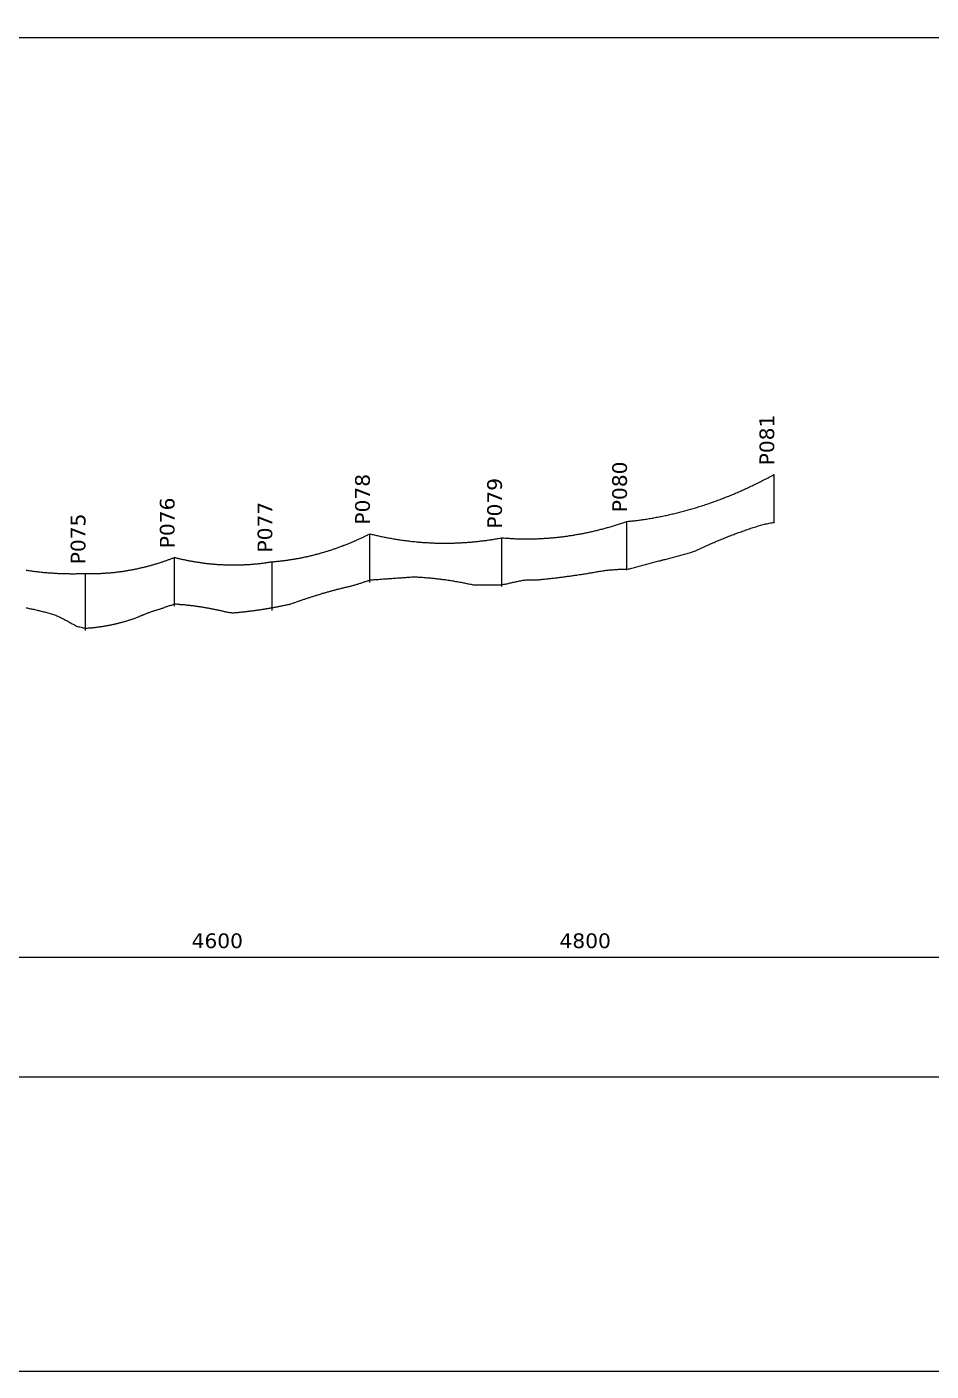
# Paper-space layout 'LP-09' of a CAD drawing. Header units: metres, sheet in millimetres. Extents: x 10 to 410, y 10 to 287.
# Drawn here: x 146.7 to 245, y 10 to 156.2 of the extents above; entities that cross this region are included whole.
import ezdxf

# ---------------------------------------------------------------- set-up
doc = ezdxf.new("R2010")
doc.units = ezdxf.units.M
for name, color, linetype, lineweight, true_color in [('CABLE', 7, 'Continuous', 18, 0x087f8c), ('GRILLA', 7, 'Continuous', 13, 0xd2dce3), ('MARCO', 7, 'Continuous', 13, 0x163b55), ('POSTES', 7, 'Continuous', 13, 0x244c65), ('TERRENO', 7, 'Continuous', 13, 0x777777), ('TEXTO', 7, 'Continuous', 13, 0x163b55)]:
    doc.layers.add(name, color=color, linetype=linetype, lineweight=lineweight, true_color=true_color)
doc.styles.add('LP-TEXTO', font='DejaVuSans.ttf')

psp = doc.layouts.new('LP-09')

# ---------------------------------------------------------------- linework, layer by layer
at = {"layer": 'CABLE'}
for points in [[(211.97, 102.4), (212.11, 102.41), (212.24, 102.42), (212.38, 102.44), (212.51, 102.45), (212.64, 102.47), (212.78, 102.48), (212.91, 102.5), (213.04, 102.51), (213.18, 102.53), (213.31, 102.55), (213.44, 102.57), (213.58, 102.58), (213.71, 102.6), (213.84, 102.62), (213.98, 102.64), (214.11, 102.66), (214.24, 102.68), (214.38, 102.71), (214.51, 102.73), (214.64, 102.75), (214.78, 102.77), (214.91, 102.8), (215.04, 102.82), (215.18, 102.85), (215.31, 102.87), (215.44, 102.9), (215.58, 102.92), (215.71, 102.95), (215.84, 102.97), (215.98, 103), (216.11, 103.03), (216.24, 103.06), (216.38, 103.09), (216.51, 103.12), (216.64, 103.15), (216.78, 103.18), (216.91, 103.21), (217.04, 103.24), (217.18, 103.27), (217.31, 103.3), (217.44, 103.34), (217.58, 103.37), (217.71, 103.4), (217.84, 103.44), (217.98, 103.47), (218.11, 103.51), (218.24, 103.54), (218.38, 103.58), (218.51, 103.62), (218.64, 103.65), (218.78, 103.69), (218.91, 103.73), (219.04, 103.77), (219.18, 103.81), (219.31, 103.85), (219.44, 103.89), (219.58, 103.93), (219.71, 103.97), (219.84, 104.01), (219.98, 104.05), (220.11, 104.1), (220.24, 104.14), (220.38, 104.18), (220.51, 104.23), (220.64, 104.27), (220.78, 104.32), (220.91, 104.36), (221.04, 104.41), (221.18, 104.46), (221.31, 104.5), (221.44, 104.55), (221.58, 104.6), (221.71, 104.65), (221.84, 104.7), (221.98, 104.75), (222.11, 104.8), (222.24, 104.85), (222.38, 104.9), (222.51, 104.95), (222.64, 105), (222.78, 105.06), (222.91, 105.11), (223.04, 105.16), (223.18, 105.22), (223.31, 105.27), (223.44, 105.33), (223.58, 105.38), (223.71, 105.44), (223.84, 105.5), (223.98, 105.55), (224.11, 105.61), (224.24, 105.67), (224.38, 105.73), (224.51, 105.79), (224.64, 105.85), (224.78, 105.91), (224.91, 105.97), (225.04, 106.03), (225.18, 106.09), (225.31, 106.15), (225.44, 106.22), (225.58, 106.28), (225.71, 106.34), (225.84, 106.41), (225.98, 106.47), (226.11, 106.54), (226.24, 106.6), (226.38, 106.67), (226.51, 106.73), (226.64, 106.8), (226.78, 106.87), (226.91, 106.94), (227.04, 107.01), (227.18, 107.08), (227.31, 107.15), (227.44, 107.22), (227.58, 107.29), (227.71, 107.36), (227.84, 107.43), (227.98, 107.5)], [(198.38, 100.61), (198.49, 100.6), (198.6, 100.6), (198.72, 100.59), (198.83, 100.58), (198.94, 100.57), (199.06, 100.56), (199.17, 100.56), (199.28, 100.55), (199.4, 100.54), (199.51, 100.54), (199.62, 100.53), (199.74, 100.53), (199.85, 100.52), (199.96, 100.52), (200.08, 100.51), (200.19, 100.51), (200.3, 100.51), (200.42, 100.51), (200.53, 100.5), (200.64, 100.5), (200.76, 100.5), (200.87, 100.5), (200.98, 100.5), (201.1, 100.5), (201.21, 100.5), (201.32, 100.5), (201.44, 100.5), (201.55, 100.5), (201.66, 100.51), (201.78, 100.51), (201.89, 100.51), (202, 100.51), (202.12, 100.52), (202.23, 100.52), (202.34, 100.53), (202.46, 100.53), (202.57, 100.54), (202.68, 100.54), (202.8, 100.55), (202.91, 100.55), (203.02, 100.56), (203.14, 100.57), (203.25, 100.58), (203.36, 100.58), (203.48, 100.59), (203.59, 100.6), (203.7, 100.61), (203.82, 100.62), (203.93, 100.63), (204.04, 100.64), (204.16, 100.65), (204.27, 100.66), (204.38, 100.67), (204.5, 100.69), (204.61, 100.7), (204.72, 100.71), (204.84, 100.73), (204.95, 100.74), (205.06, 100.75), (205.18, 100.77), (205.29, 100.78), (205.4, 100.8), (205.52, 100.81), (205.63, 100.83), (205.74, 100.85), (205.86, 100.86), (205.97, 100.88), (206.08, 100.9), (206.2, 100.92), (206.31, 100.94), (206.42, 100.96), (206.54, 100.98), (206.65, 101), (206.76, 101.02), (206.88, 101.04), (206.99, 101.06), (207.1, 101.08), (207.22, 101.1), (207.33, 101.12), (207.44, 101.15), (207.56, 101.17), (207.67, 101.19), (207.78, 101.22), (207.9, 101.24), (208.01, 101.27), (208.12, 101.29), (208.24, 101.32), (208.35, 101.34), (208.46, 101.37), (208.58, 101.4), (208.69, 101.42), (208.8, 101.45), (208.92, 101.48), (209.03, 101.51), (209.14, 101.54), (209.26, 101.57), (209.37, 101.6), (209.48, 101.63), (209.6, 101.66), (209.71, 101.69), (209.82, 101.72), (209.94, 101.75), (210.05, 101.78), (210.16, 101.82), (210.28, 101.85), (210.39, 101.88), (210.5, 101.92), (210.62, 101.95), (210.73, 101.99), (210.84, 102.02), (210.96, 102.06), (211.07, 102.09), (211.18, 102.13), (211.3, 102.17), (211.41, 102.2), (211.52, 102.24), (211.64, 102.28), (211.75, 102.32), (211.86, 102.36), (211.97, 102.4)], [(173.41, 98.02), (173.5, 98.02), (173.58, 98.03), (173.67, 98.04), (173.76, 98.05), (173.85, 98.05), (173.94, 98.06), (174.03, 98.07), (174.12, 98.08), (174.2, 98.09), (174.29, 98.1), (174.38, 98.11), (174.47, 98.12), (174.56, 98.13), (174.65, 98.14), (174.73, 98.15), (174.82, 98.16), (174.91, 98.17), (175, 98.18), (175.09, 98.2), (175.18, 98.21), (175.27, 98.22), (175.35, 98.24), (175.44, 98.25), (175.53, 98.26), (175.62, 98.28), (175.71, 98.29), (175.8, 98.31), (175.88, 98.32), (175.97, 98.34), (176.06, 98.35), (176.15, 98.37), (176.24, 98.38), (176.33, 98.4), (176.42, 98.42), (176.5, 98.43), (176.59, 98.45), (176.68, 98.47), (176.77, 98.49), (176.86, 98.51), (176.95, 98.53), (177.03, 98.54), (177.12, 98.56), (177.21, 98.58), (177.3, 98.6), (177.39, 98.62), (177.48, 98.64), (177.57, 98.67), (177.65, 98.69), (177.74, 98.71), (177.83, 98.73), (177.92, 98.75), (178.01, 98.78), (178.1, 98.8), (178.18, 98.82), (178.27, 98.85), (178.36, 98.87), (178.45, 98.89), (178.54, 98.92), (178.63, 98.94), (178.72, 98.97), (178.8, 98.99), (178.89, 99.02), (178.98, 99.04), (179.07, 99.07), (179.16, 99.1), (179.25, 99.12), (179.33, 99.15), (179.42, 99.18), (179.51, 99.21), (179.6, 99.24), (179.69, 99.26), (179.78, 99.29), (179.87, 99.32), (179.95, 99.35), (180.04, 99.38), (180.13, 99.41), (180.22, 99.44), (180.31, 99.47), (180.4, 99.5), (180.48, 99.53), (180.57, 99.57), (180.66, 99.6), (180.75, 99.63), (180.84, 99.66), (180.93, 99.7), (181.02, 99.73), (181.1, 99.76), (181.19, 99.8), (181.28, 99.83), (181.37, 99.87), (181.46, 99.9), (181.55, 99.94), (181.63, 99.97), (181.72, 100.01), (181.81, 100.04), (181.9, 100.08), (181.99, 100.12), (182.08, 100.15), (182.17, 100.19), (182.25, 100.23), (182.34, 100.27), (182.43, 100.3), (182.52, 100.34), (182.61, 100.38), (182.7, 100.42), (182.78, 100.46), (182.87, 100.5), (182.96, 100.54), (183.05, 100.58), (183.14, 100.62), (183.23, 100.66), (183.32, 100.7), (183.4, 100.75), (183.49, 100.79), (183.58, 100.83), (183.67, 100.87), (183.76, 100.92), (183.85, 100.96), (183.93, 101), (184.02, 101.05)], [(184.02, 101.05), (184.14, 101.02), (184.26, 100.99), (184.38, 100.96), (184.5, 100.93), (184.62, 100.91), (184.74, 100.88), (184.86, 100.85), (184.98, 100.82), (185.1, 100.8), (185.22, 100.77), (185.34, 100.75), (185.46, 100.72), (185.58, 100.7), (185.7, 100.68), (185.82, 100.65), (185.94, 100.63), (186.06, 100.61), (186.18, 100.58), (186.3, 100.56), (186.42, 100.54), (186.54, 100.52), (186.65, 100.5), (186.77, 100.48), (186.89, 100.46), (187.01, 100.44), (187.13, 100.42), (187.25, 100.41), (187.37, 100.39), (187.49, 100.37), (187.61, 100.35), (187.73, 100.34), (187.85, 100.32), (187.97, 100.31), (188.09, 100.29), (188.21, 100.28), (188.33, 100.26), (188.45, 100.25), (188.57, 100.23), (188.69, 100.22), (188.81, 100.21), (188.93, 100.2), (189.05, 100.19), (189.17, 100.17), (189.29, 100.16), (189.41, 100.15), (189.53, 100.14), (189.65, 100.13), (189.76, 100.12), (189.88, 100.12), (190, 100.11), (190.12, 100.1), (190.24, 100.09), (190.36, 100.09), (190.48, 100.08), (190.6, 100.07), (190.72, 100.07), (190.84, 100.06), (190.96, 100.06), (191.08, 100.05), (191.2, 100.05), (191.32, 100.05), (191.44, 100.04), (191.56, 100.04), (191.68, 100.04), (191.8, 100.04), (191.92, 100.04), (192.04, 100.04), (192.16, 100.04), (192.28, 100.04), (192.4, 100.04), (192.52, 100.04), (192.64, 100.04), (192.76, 100.04), (192.87, 100.04), (192.99, 100.04), (193.11, 100.05), (193.23, 100.05), (193.35, 100.06), (193.47, 100.06), (193.59, 100.06), (193.71, 100.07), (193.83, 100.08), (193.95, 100.08), (194.07, 100.09), (194.19, 100.1), (194.31, 100.1), (194.43, 100.11), (194.55, 100.12), (194.67, 100.13), (194.79, 100.14), (194.91, 100.15), (195.03, 100.16), (195.15, 100.17), (195.27, 100.18), (195.39, 100.19), (195.51, 100.2), (195.63, 100.21), (195.75, 100.23), (195.87, 100.24), (195.98, 100.25), (196.1, 100.27), (196.22, 100.28), (196.34, 100.3), (196.46, 100.31), (196.58, 100.33), (196.7, 100.34), (196.82, 100.36), (196.94, 100.38), (197.06, 100.39), (197.18, 100.41), (197.3, 100.43), (197.42, 100.45), (197.54, 100.47), (197.66, 100.49), (197.78, 100.51), (197.9, 100.53), (198.02, 100.55), (198.14, 100.57), (198.26, 100.59), (198.38, 100.61)], [(153.1, 96.74), (153.18, 96.74), (153.26, 96.74), (153.34, 96.74), (153.42, 96.74), (153.5, 96.73), (153.58, 96.73), (153.66, 96.73), (153.74, 96.73), (153.82, 96.73), (153.9, 96.73), (153.99, 96.73), (154.07, 96.73), (154.15, 96.73), (154.23, 96.74), (154.31, 96.74), (154.39, 96.74), (154.47, 96.74), (154.55, 96.74), (154.63, 96.75), (154.71, 96.75), (154.79, 96.75), (154.87, 96.76), (154.95, 96.76), (155.04, 96.77), (155.12, 96.77), (155.2, 96.77), (155.28, 96.78), (155.36, 96.79), (155.44, 96.79), (155.52, 96.8), (155.6, 96.8), (155.68, 96.81), (155.76, 96.82), (155.84, 96.82), (155.92, 96.83), (156.01, 96.84), (156.09, 96.85), (156.17, 96.85), (156.25, 96.86), (156.33, 96.87), (156.41, 96.88), (156.49, 96.89), (156.57, 96.9), (156.65, 96.91), (156.73, 96.92), (156.81, 96.93), (156.89, 96.94), (156.97, 96.95), (157.06, 96.96), (157.14, 96.97), (157.22, 96.99), (157.3, 97), (157.38, 97.01), (157.46, 97.02), (157.54, 97.04), (157.62, 97.05), (157.7, 97.06), (157.78, 97.08), (157.86, 97.09), (157.94, 97.1), (158.03, 97.12), (158.11, 97.13), (158.19, 97.15), (158.27, 97.16), (158.35, 97.18), (158.43, 97.2), (158.51, 97.21), (158.59, 97.23), (158.67, 97.25), (158.75, 97.26), (158.83, 97.28), (158.91, 97.3), (158.99, 97.32), (159.08, 97.34), (159.16, 97.35), (159.24, 97.37), (159.32, 97.39), (159.4, 97.41), (159.48, 97.43), (159.56, 97.45), (159.64, 97.47), (159.72, 97.49), (159.8, 97.51), (159.88, 97.53), (159.96, 97.56), (160.04, 97.58), (160.13, 97.6), (160.21, 97.62), (160.29, 97.64), (160.37, 97.67), (160.45, 97.69), (160.53, 97.71), (160.61, 97.74), (160.69, 97.76), (160.77, 97.79), (160.85, 97.81), (160.93, 97.83), (161.01, 97.86), (161.1, 97.89), (161.18, 97.91), (161.26, 97.94), (161.34, 97.96), (161.42, 97.99), (161.5, 98.02), (161.58, 98.04), (161.66, 98.07), (161.74, 98.1), (161.82, 98.13), (161.9, 98.15), (161.98, 98.18), (162.06, 98.21), (162.15, 98.24), (162.23, 98.27), (162.31, 98.3), (162.39, 98.33), (162.47, 98.36), (162.55, 98.39), (162.63, 98.42), (162.71, 98.45), (162.79, 98.48)], [(162.79, 98.48), (162.88, 98.46), (162.97, 98.44), (163.06, 98.42), (163.15, 98.4), (163.23, 98.38), (163.32, 98.35), (163.41, 98.33), (163.5, 98.31), (163.59, 98.29), (163.68, 98.27), (163.77, 98.26), (163.85, 98.24), (163.94, 98.22), (164.03, 98.2), (164.12, 98.18), (164.21, 98.16), (164.3, 98.15), (164.38, 98.13), (164.47, 98.11), (164.56, 98.1), (164.65, 98.08), (164.74, 98.06), (164.83, 98.05), (164.92, 98.03), (165, 98.02), (165.09, 98), (165.18, 97.99), (165.27, 97.98), (165.36, 97.96), (165.45, 97.95), (165.53, 97.93), (165.62, 97.92), (165.71, 97.91), (165.8, 97.9), (165.89, 97.89), (165.98, 97.87), (166.07, 97.86), (166.15, 97.85), (166.24, 97.84), (166.33, 97.83), (166.42, 97.82), (166.51, 97.81), (166.6, 97.8), (166.68, 97.79), (166.77, 97.78), (166.86, 97.78), (166.95, 97.77), (167.04, 97.76), (167.13, 97.75), (167.22, 97.75), (167.3, 97.74), (167.39, 97.73), (167.48, 97.73), (167.57, 97.72), (167.66, 97.71), (167.75, 97.71), (167.83, 97.7), (167.92, 97.7), (168.01, 97.7), (168.1, 97.69), (168.19, 97.69), (168.28, 97.68), (168.37, 97.68), (168.45, 97.68), (168.54, 97.68), (168.63, 97.67), (168.72, 97.67), (168.81, 97.67), (168.9, 97.67), (168.98, 97.67), (169.07, 97.67), (169.16, 97.67), (169.25, 97.67), (169.34, 97.67), (169.43, 97.67), (169.52, 97.67), (169.6, 97.67), (169.69, 97.67), (169.78, 97.67), (169.87, 97.68), (169.96, 97.68), (170.05, 97.68), (170.13, 97.68), (170.22, 97.69), (170.31, 97.69), (170.4, 97.7), (170.49, 97.7), (170.58, 97.7), (170.67, 97.71), (170.75, 97.71), (170.84, 97.72), (170.93, 97.73), (171.02, 97.73), (171.11, 97.74), (171.2, 97.75), (171.28, 97.75), (171.37, 97.76), (171.46, 97.77), (171.55, 97.78), (171.64, 97.78), (171.73, 97.79), (171.82, 97.8), (171.9, 97.81), (171.99, 97.82), (172.08, 97.83), (172.17, 97.84), (172.26, 97.85), (172.35, 97.86), (172.43, 97.87), (172.52, 97.89), (172.61, 97.9), (172.7, 97.91), (172.79, 97.92), (172.88, 97.93), (172.97, 97.95), (173.05, 97.96), (173.14, 97.97), (173.23, 97.99), (173.32, 98), (173.41, 98.02)], [(146.64, 97.1), (146.76, 97.08), (146.88, 97.07), (147, 97.05), (147.12, 97.03), (147.24, 97.02), (147.36, 97), (147.48, 96.98), (147.6, 96.97), (147.72, 96.95), (147.84, 96.94), (147.96, 96.93), (148.08, 96.91), (148.19, 96.9), (148.31, 96.89), (148.43, 96.88), (148.55, 96.86), (148.67, 96.85), (148.79, 96.84), (148.91, 96.83), (149.03, 96.82), (149.15, 96.81), (149.27, 96.8), (149.39, 96.79), (149.51, 96.79), (149.63, 96.78), (149.75, 96.77), (149.87, 96.76), (149.99, 96.76), (150.11, 96.75), (150.23, 96.75), (150.35, 96.74), (150.47, 96.74), (150.59, 96.73), (150.71, 96.73), (150.82, 96.73), (150.94, 96.72), (151.06, 96.72), (151.18, 96.72), (151.3, 96.72), (151.42, 96.71), (151.54, 96.71), (151.66, 96.71), (151.78, 96.71), (151.9, 96.71), (152.02, 96.71), (152.14, 96.72), (152.26, 96.72), (152.38, 96.72), (152.5, 96.72), (152.62, 96.73), (152.74, 96.73), (152.86, 96.73), (152.98, 96.74), (153.1, 96.74)]]:
    psp.add_lwpolyline(points, dxfattribs=at)
at = {"layer": 'GRILLA'}
psp.add_lwpolyline([(15, 55), (287, 55), (287, 155), (15, 155)], close=True, dxfattribs=at)
at = {"layer": 'MARCO'}
psp.add_lwpolyline([(10, 10), (410, 10), (410, 287), (10, 287)], close=True, dxfattribs=at)
psp.add_lwpolyline([(10, 42), (410, 42)], dxfattribs=at)
at = {"layer": 'POSTES'}
for points in [[(227.98, 102.2), (227.98, 107.5)], [(211.97, 97.1), (211.97, 102.4)], [(184.02, 95.75), (184.02, 101.05)], [(198.38, 95.31), (198.38, 100.61)], [(162.79, 93.18), (162.79, 98.48)], [(173.41, 92.72), (173.41, 98.02)], [(153.1, 90.54), (153.1, 96.74)]]:
    psp.add_lwpolyline(points, dxfattribs=at)
at = {"layer": 'TERRENO'}
for points in [[(211.97, 97.2), (212.11, 97.23), (212.24, 97.26), (212.38, 97.29), (212.51, 97.33), (212.64, 97.36), (212.78, 97.4), (212.91, 97.43), (213.04, 97.47), (213.18, 97.5), (213.31, 97.54), (213.44, 97.57), (213.58, 97.61), (213.71, 97.64), (213.84, 97.68), (213.98, 97.71), (214.11, 97.75), (214.24, 97.78), (214.38, 97.82), (214.51, 97.85), (214.64, 97.89), (214.78, 97.92), (214.91, 97.96), (215.04, 97.99), (215.18, 98.03), (215.31, 98.06), (215.44, 98.1), (215.58, 98.13), (215.71, 98.17), (215.84, 98.2), (215.98, 98.24), (216.11, 98.27), (216.24, 98.31), (216.38, 98.34), (216.51, 98.38), (216.64, 98.41), (216.78, 98.45), (216.91, 98.48), (217.04, 98.52), (217.18, 98.55), (217.31, 98.59), (217.44, 98.62), (217.58, 98.66), (217.71, 98.69), (217.84, 98.73), (217.98, 98.76), (218.11, 98.8), (218.24, 98.83), (218.38, 98.87), (218.51, 98.9), (218.64, 98.94), (218.78, 98.97), (218.91, 99.01), (219.04, 99.06), (219.18, 99.11), (219.31, 99.16), (219.44, 99.2), (219.58, 99.27), (219.71, 99.33), (219.84, 99.39), (219.98, 99.46), (220.11, 99.52), (220.24, 99.58), (220.38, 99.64), (220.51, 99.71), (220.64, 99.77), (220.78, 99.83), (220.91, 99.89), (221.04, 99.95), (221.18, 100), (221.31, 100.06), (221.44, 100.12), (221.58, 100.18), (221.71, 100.24), (221.84, 100.29), (221.98, 100.35), (222.11, 100.4), (222.24, 100.46), (222.38, 100.52), (222.51, 100.57), (222.64, 100.62), (222.78, 100.68), (222.91, 100.73), (223.04, 100.78), (223.18, 100.83), (223.31, 100.89), (223.44, 100.94), (223.58, 100.99), (223.71, 101.04), (223.84, 101.09), (223.98, 101.14), (224.11, 101.19), (224.24, 101.23), (224.38, 101.28), (224.51, 101.33), (224.64, 101.38), (224.78, 101.42), (224.91, 101.47), (225.04, 101.52), (225.18, 101.56), (225.31, 101.61), (225.44, 101.65), (225.58, 101.69), (225.71, 101.74), (225.84, 101.78), (225.98, 101.82), (226.11, 101.86), (226.24, 101.91), (226.38, 101.95), (226.51, 101.99), (226.64, 102.03), (226.78, 102.06), (226.91, 102.1), (227.04, 102.13), (227.18, 102.15), (227.31, 102.18), (227.44, 102.2), (227.58, 102.23), (227.71, 102.26), (227.84, 102.28), (227.98, 102.31)], [(198.38, 95.5), (198.49, 95.53), (198.6, 95.56), (198.72, 95.58), (198.83, 95.61), (198.94, 95.63), (199.06, 95.66), (199.17, 95.68), (199.28, 95.71), (199.4, 95.73), (199.51, 95.76), (199.62, 95.78), (199.74, 95.81), (199.85, 95.83), (199.96, 95.86), (200.08, 95.88), (200.19, 95.9), (200.3, 95.93), (200.42, 95.95), (200.53, 95.98), (200.64, 96), (200.76, 96.01), (200.87, 96.02), (200.98, 96.03), (201.1, 96.03), (201.21, 96.03), (201.32, 96.03), (201.44, 96.04), (201.55, 96.04), (201.66, 96.04), (201.78, 96.04), (201.89, 96.04), (202, 96.04), (202.12, 96.05), (202.23, 96.05), (202.34, 96.06), (202.46, 96.07), (202.57, 96.08), (202.68, 96.1), (202.8, 96.11), (202.91, 96.12), (203.02, 96.13), (203.14, 96.14), (203.25, 96.15), (203.36, 96.17), (203.48, 96.18), (203.59, 96.19), (203.7, 96.2), (203.82, 96.22), (203.93, 96.23), (204.04, 96.24), (204.16, 96.26), (204.27, 96.27), (204.38, 96.28), (204.5, 96.3), (204.61, 96.31), (204.72, 96.33), (204.84, 96.34), (204.95, 96.35), (205.06, 96.37), (205.18, 96.38), (205.29, 96.4), (205.4, 96.41), (205.52, 96.43), (205.63, 96.45), (205.74, 96.46), (205.86, 96.48), (205.97, 96.49), (206.08, 96.51), (206.2, 96.52), (206.31, 96.54), (206.42, 96.56), (206.54, 96.57), (206.65, 96.59), (206.76, 96.61), (206.88, 96.62), (206.99, 96.64), (207.1, 96.66), (207.22, 96.68), (207.33, 96.69), (207.44, 96.71), (207.56, 96.73), (207.67, 96.75), (207.78, 96.77), (207.9, 96.79), (208.01, 96.8), (208.12, 96.82), (208.24, 96.84), (208.35, 96.86), (208.46, 96.88), (208.58, 96.9), (208.69, 96.92), (208.8, 96.94), (208.92, 96.96), (209.03, 96.98), (209.14, 97), (209.26, 97.02), (209.37, 97.04), (209.48, 97.06), (209.6, 97.07), (209.71, 97.08), (209.82, 97.09), (209.94, 97.11), (210.05, 97.12), (210.16, 97.13), (210.28, 97.14), (210.39, 97.15), (210.5, 97.15), (210.62, 97.16), (210.73, 97.17), (210.84, 97.17), (210.96, 97.18), (211.07, 97.19), (211.18, 97.19), (211.3, 97.19), (211.41, 97.2), (211.52, 97.2), (211.64, 97.2), (211.75, 97.2), (211.86, 97.2), (211.97, 97.2)], [(173.41, 93.02), (173.5, 93.04), (173.58, 93.05), (173.67, 93.07), (173.76, 93.09), (173.85, 93.1), (173.94, 93.12), (174.03, 93.14), (174.12, 93.15), (174.2, 93.17), (174.29, 93.19), (174.38, 93.21), (174.47, 93.22), (174.56, 93.24), (174.65, 93.26), (174.73, 93.28), (174.82, 93.3), (174.91, 93.32), (175, 93.34), (175.09, 93.35), (175.18, 93.37), (175.27, 93.39), (175.35, 93.41), (175.44, 93.44), (175.53, 93.46), (175.62, 93.5), (175.71, 93.53), (175.8, 93.56), (175.88, 93.59), (175.97, 93.62), (176.06, 93.66), (176.15, 93.69), (176.24, 93.72), (176.33, 93.75), (176.42, 93.78), (176.5, 93.81), (176.59, 93.84), (176.68, 93.87), (176.77, 93.9), (176.86, 93.93), (176.95, 93.96), (177.03, 93.99), (177.12, 94.02), (177.21, 94.05), (177.3, 94.08), (177.39, 94.11), (177.48, 94.14), (177.57, 94.17), (177.65, 94.2), (177.74, 94.23), (177.83, 94.25), (177.92, 94.28), (178.01, 94.31), (178.1, 94.34), (178.18, 94.36), (178.27, 94.39), (178.36, 94.42), (178.45, 94.45), (178.54, 94.47), (178.63, 94.5), (178.72, 94.53), (178.8, 94.55), (178.89, 94.58), (178.98, 94.6), (179.07, 94.63), (179.16, 94.65), (179.25, 94.68), (179.33, 94.71), (179.42, 94.73), (179.51, 94.75), (179.6, 94.78), (179.69, 94.8), (179.78, 94.83), (179.87, 94.85), (179.95, 94.88), (180.04, 94.9), (180.13, 94.92), (180.22, 94.95), (180.31, 94.97), (180.4, 94.99), (180.48, 95.02), (180.57, 95.04), (180.66, 95.06), (180.75, 95.08), (180.84, 95.11), (180.93, 95.13), (181.02, 95.15), (181.1, 95.17), (181.19, 95.19), (181.28, 95.21), (181.37, 95.24), (181.46, 95.26), (181.55, 95.28), (181.63, 95.3), (181.72, 95.32), (181.81, 95.34), (181.9, 95.36), (181.99, 95.38), (182.08, 95.4), (182.17, 95.43), (182.25, 95.45), (182.34, 95.47), (182.43, 95.5), (182.52, 95.53), (182.61, 95.56), (182.7, 95.58), (182.78, 95.61), (182.87, 95.64), (182.96, 95.67), (183.05, 95.7), (183.14, 95.73), (183.23, 95.76), (183.32, 95.79), (183.4, 95.82), (183.49, 95.85), (183.58, 95.88), (183.67, 95.91), (183.76, 95.94), (183.85, 95.96), (183.93, 95.99), (184.02, 96.02)], [(184.02, 96.03), (184.14, 96.04), (184.26, 96.05), (184.38, 96.06), (184.5, 96.07), (184.62, 96.08), (184.74, 96.08), (184.86, 96.09), (184.98, 96.1), (185.1, 96.11), (185.22, 96.12), (185.34, 96.13), (185.46, 96.14), (185.58, 96.14), (185.7, 96.15), (185.82, 96.16), (185.94, 96.17), (186.06, 96.18), (186.18, 96.19), (186.3, 96.19), (186.42, 96.2), (186.54, 96.21), (186.65, 96.22), (186.77, 96.23), (186.89, 96.24), (187.01, 96.25), (187.13, 96.25), (187.25, 96.26), (187.37, 96.27), (187.49, 96.28), (187.61, 96.29), (187.73, 96.3), (187.85, 96.3), (187.97, 96.31), (188.09, 96.32), (188.21, 96.33), (188.33, 96.34), (188.45, 96.35), (188.57, 96.36), (188.69, 96.36), (188.81, 96.37), (188.93, 96.37), (189.05, 96.37), (189.17, 96.36), (189.29, 96.35), (189.41, 96.35), (189.53, 96.34), (189.65, 96.33), (189.76, 96.32), (189.88, 96.31), (190, 96.3), (190.12, 96.29), (190.24, 96.28), (190.36, 96.27), (190.48, 96.26), (190.6, 96.25), (190.72, 96.24), (190.84, 96.23), (190.96, 96.21), (191.08, 96.2), (191.2, 96.19), (191.32, 96.17), (191.44, 96.16), (191.56, 96.15), (191.68, 96.13), (191.8, 96.12), (191.92, 96.1), (192.04, 96.08), (192.16, 96.07), (192.28, 96.05), (192.4, 96.03), (192.52, 96.02), (192.64, 96), (192.76, 95.98), (192.87, 95.96), (192.99, 95.94), (193.11, 95.92), (193.23, 95.9), (193.35, 95.88), (193.47, 95.86), (193.59, 95.84), (193.71, 95.82), (193.83, 95.8), (193.95, 95.78), (194.07, 95.75), (194.19, 95.73), (194.31, 95.71), (194.43, 95.68), (194.55, 95.66), (194.67, 95.63), (194.79, 95.61), (194.91, 95.58), (195.03, 95.56), (195.15, 95.54), (195.27, 95.51), (195.39, 95.52), (195.51, 95.52), (195.63, 95.52), (195.75, 95.52), (195.87, 95.52), (195.98, 95.52), (196.1, 95.52), (196.22, 95.52), (196.34, 95.52), (196.46, 95.52), (196.58, 95.52), (196.7, 95.52), (196.82, 95.52), (196.94, 95.52), (197.06, 95.52), (197.18, 95.52), (197.3, 95.52), (197.42, 95.52), (197.54, 95.52), (197.66, 95.52), (197.78, 95.52), (197.9, 95.52), (198.02, 95.52), (198.14, 95.51), (198.26, 95.51), (198.38, 95.51)], [(146.64, 93.01), (146.76, 92.99), (146.88, 92.96), (147, 92.94), (147.12, 92.91), (147.24, 92.89), (147.36, 92.86), (147.48, 92.84), (147.6, 92.81), (147.72, 92.78), (147.84, 92.76), (147.96, 92.73), (148.08, 92.7), (148.19, 92.67), (148.31, 92.64), (148.43, 92.61), (148.55, 92.58), (148.67, 92.55), (148.79, 92.52), (148.91, 92.48), (149.03, 92.45), (149.15, 92.42), (149.27, 92.38), (149.39, 92.35), (149.51, 92.31), (149.63, 92.28), (149.75, 92.24), (149.87, 92.2), (149.99, 92.15), (150.11, 92.09), (150.23, 92.04), (150.35, 91.98), (150.47, 91.92), (150.59, 91.86), (150.71, 91.8), (150.82, 91.73), (150.94, 91.67), (151.06, 91.61), (151.18, 91.54), (151.3, 91.48), (151.42, 91.41), (151.54, 91.35), (151.66, 91.28), (151.78, 91.21), (151.9, 91.14), (152.02, 91.08), (152.14, 91.02), (152.26, 90.98), (152.38, 90.95), (152.5, 90.92), (152.62, 90.89), (152.74, 90.86), (152.86, 90.84), (152.98, 90.81), (153.1, 90.78)], [(153.1, 90.79), (153.18, 90.79), (153.26, 90.8), (153.34, 90.8), (153.42, 90.81), (153.5, 90.81), (153.58, 90.82), (153.66, 90.83), (153.74, 90.84), (153.82, 90.84), (153.9, 90.85), (153.99, 90.86), (154.07, 90.87), (154.15, 90.88), (154.23, 90.89), (154.31, 90.9), (154.39, 90.91), (154.47, 90.92), (154.55, 90.93), (154.63, 90.94), (154.71, 90.95), (154.79, 90.96), (154.87, 90.97), (154.95, 90.99), (155.04, 91), (155.12, 91.01), (155.2, 91.03), (155.28, 91.04), (155.36, 91.05), (155.44, 91.07), (155.52, 91.08), (155.6, 91.1), (155.68, 91.12), (155.76, 91.13), (155.84, 91.15), (155.92, 91.16), (156.01, 91.18), (156.09, 91.2), (156.17, 91.22), (156.25, 91.24), (156.33, 91.25), (156.41, 91.27), (156.49, 91.29), (156.57, 91.31), (156.65, 91.33), (156.73, 91.35), (156.81, 91.37), (156.89, 91.39), (156.97, 91.41), (157.06, 91.44), (157.14, 91.46), (157.22, 91.48), (157.3, 91.5), (157.38, 91.53), (157.46, 91.55), (157.54, 91.57), (157.62, 91.6), (157.7, 91.62), (157.78, 91.65), (157.86, 91.67), (157.94, 91.7), (158.03, 91.72), (158.11, 91.75), (158.19, 91.78), (158.27, 91.8), (158.35, 91.83), (158.43, 91.86), (158.51, 91.89), (158.59, 91.91), (158.67, 91.94), (158.75, 91.97), (158.83, 92.01), (158.91, 92.04), (158.99, 92.08), (159.08, 92.12), (159.16, 92.15), (159.24, 92.19), (159.32, 92.22), (159.4, 92.26), (159.48, 92.29), (159.56, 92.33), (159.64, 92.36), (159.72, 92.39), (159.8, 92.42), (159.88, 92.45), (159.96, 92.48), (160.04, 92.51), (160.13, 92.54), (160.21, 92.57), (160.29, 92.6), (160.37, 92.63), (160.45, 92.65), (160.53, 92.68), (160.61, 92.71), (160.69, 92.73), (160.77, 92.76), (160.85, 92.78), (160.93, 92.8), (161.01, 92.83), (161.1, 92.85), (161.18, 92.87), (161.26, 92.9), (161.34, 92.92), (161.42, 92.95), (161.5, 92.98), (161.58, 93.01), (161.66, 93.04), (161.74, 93.07), (161.82, 93.1), (161.9, 93.13), (161.98, 93.15), (162.06, 93.18), (162.15, 93.21), (162.23, 93.24), (162.31, 93.26), (162.39, 93.29), (162.47, 93.31), (162.55, 93.34), (162.63, 93.37), (162.71, 93.39), (162.79, 93.42)], [(162.79, 93.43), (162.88, 93.42), (162.97, 93.42), (163.06, 93.41), (163.15, 93.4), (163.23, 93.4), (163.32, 93.39), (163.41, 93.38), (163.5, 93.38), (163.59, 93.37), (163.68, 93.36), (163.77, 93.35), (163.85, 93.35), (163.94, 93.34), (164.03, 93.33), (164.12, 93.32), (164.21, 93.31), (164.3, 93.3), (164.38, 93.29), (164.47, 93.28), (164.56, 93.27), (164.65, 93.26), (164.74, 93.25), (164.83, 93.24), (164.92, 93.22), (165, 93.21), (165.09, 93.2), (165.18, 93.19), (165.27, 93.18), (165.36, 93.16), (165.45, 93.15), (165.53, 93.14), (165.62, 93.12), (165.71, 93.11), (165.8, 93.1), (165.89, 93.08), (165.98, 93.07), (166.07, 93.05), (166.15, 93.04), (166.24, 93.02), (166.33, 93), (166.42, 92.99), (166.51, 92.97), (166.6, 92.96), (166.68, 92.94), (166.77, 92.92), (166.86, 92.9), (166.95, 92.89), (167.04, 92.87), (167.13, 92.85), (167.22, 92.83), (167.3, 92.81), (167.39, 92.8), (167.48, 92.78), (167.57, 92.76), (167.66, 92.74), (167.75, 92.72), (167.83, 92.7), (167.92, 92.68), (168.01, 92.66), (168.1, 92.63), (168.19, 92.61), (168.28, 92.59), (168.37, 92.57), (168.45, 92.55), (168.54, 92.53), (168.63, 92.52), (168.72, 92.51), (168.81, 92.5), (168.9, 92.49), (168.98, 92.48), (169.07, 92.47), (169.16, 92.46), (169.25, 92.47), (169.34, 92.48), (169.43, 92.49), (169.52, 92.49), (169.6, 92.5), (169.69, 92.51), (169.78, 92.52), (169.87, 92.53), (169.96, 92.54), (170.05, 92.55), (170.13, 92.56), (170.22, 92.57), (170.31, 92.58), (170.4, 92.58), (170.49, 92.59), (170.58, 92.6), (170.67, 92.62), (170.75, 92.63), (170.84, 92.64), (170.93, 92.65), (171.02, 92.66), (171.11, 92.67), (171.2, 92.68), (171.28, 92.69), (171.37, 92.7), (171.46, 92.72), (171.55, 92.73), (171.64, 92.74), (171.73, 92.75), (171.82, 92.77), (171.9, 92.78), (171.99, 92.79), (172.08, 92.8), (172.17, 92.82), (172.26, 92.83), (172.35, 92.84), (172.43, 92.86), (172.52, 92.87), (172.61, 92.89), (172.7, 92.9), (172.79, 92.92), (172.88, 92.93), (172.97, 92.94), (173.05, 92.96), (173.14, 92.98), (173.23, 92.99), (173.32, 93.01), (173.41, 93.02)]]:
    psp.add_lwpolyline(points, dxfattribs=at)

# ---------------------------------------------------------------- texts
at = {"layer": 'TEXTO', "style": 'LP-TEXTO'}
for s, p in [('P081', (227.98, 108.5)), ('P080', (211.97, 103.4)), ('P078', (184.02, 102.05)), ('P079', (198.38, 101.61)), ('P076', (162.79, 99.48)), ('P077', (173.41, 99.02)), ('P075', (153.1, 97.74))]:
    psp.add_text(s, height=1.6, rotation=90, dxfattribs=at).set_placement(p)
for s, p in [('4600', (164.64, 56)), ('4800', (204.64, 56))]:
    psp.add_text(s, height=1.6, dxfattribs=at).set_placement(p)

doc.saveas('drawing.dxf')
